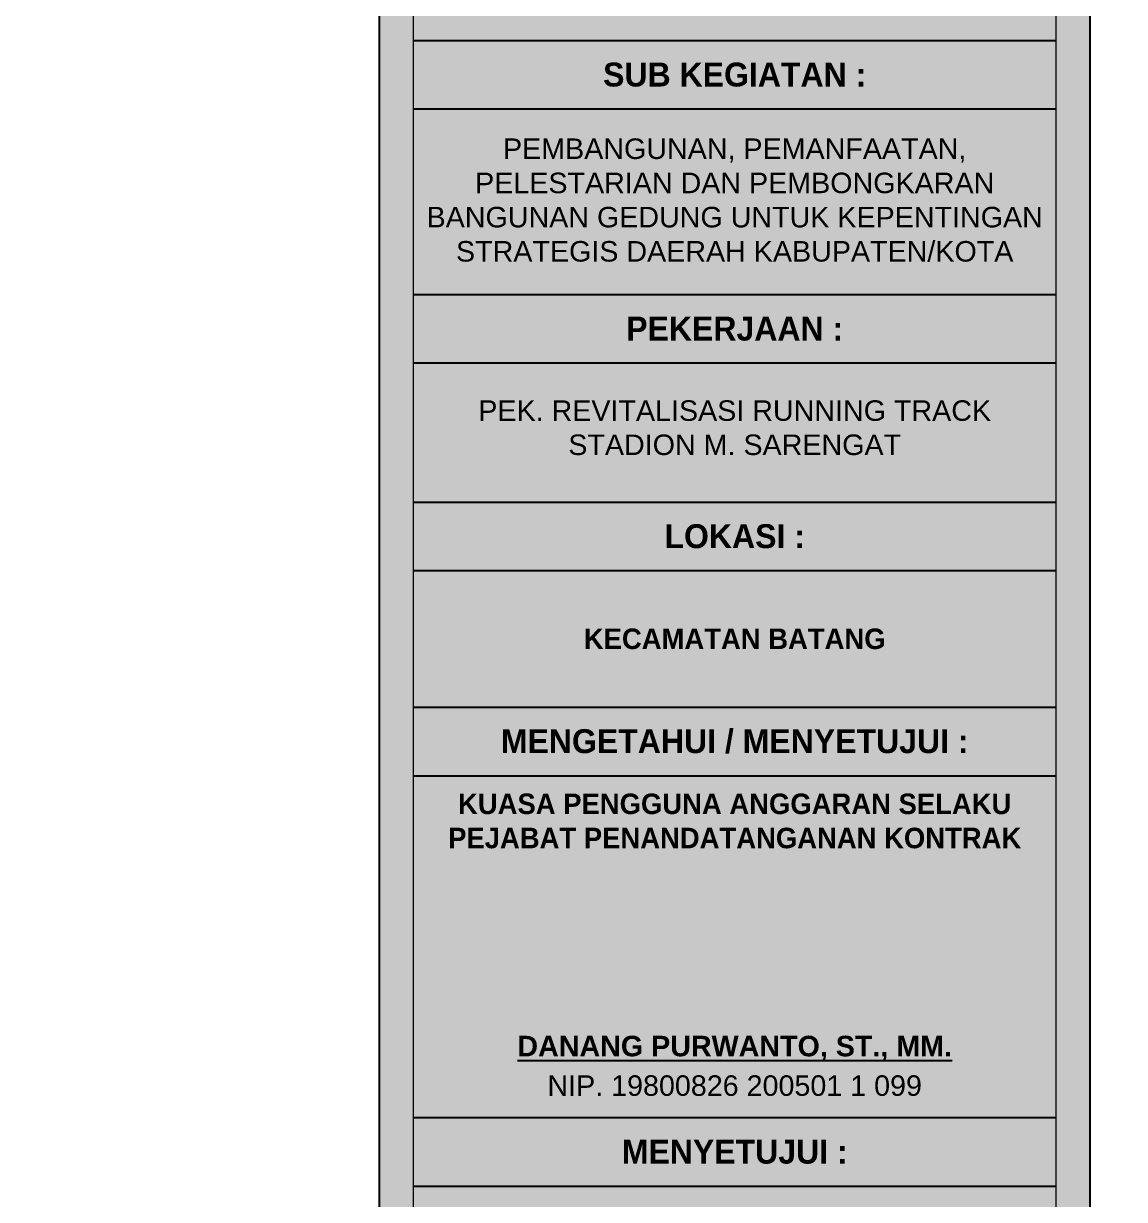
# Model space of a CAD drawing. Header units: centimetres. Extents: x -292707 to 138715, y -53922 to 66277.
# Drawn here: x 71955 to 73565, y -10679 to -8959 of the extents above; entities that cross this region are included whole.
import ezdxf
from ezdxf.xclip import XClip

# ---------------------------------------------------------------- set-up
doc = ezdxf.new("R2010")
doc.units = ezdxf.units.CM
doc.header["$XCLIPFRAME"] = 0
for name, color, linetype in [('A-ALINE-1', 91, 'Continuous'), ('A-ALINE-4', 113, 'Continuous'), ('A-TEXT', 254, 'Continuous')]:
    doc.layers.add(name, color=color, linetype=linetype)
doc.layers.add('A-FILL-1', color=250, linetype='Continuous', lineweight=0, true_color=0x333333)
doc.layers.add('A-FILL-7', color=7, linetype='Continuous', lineweight=0, true_color=0xcccccc)
doc.layers.add('A-SWING AREA', color=7, linetype='Continuous', lineweight=0, true_color=0xf7f7f7, transparency=0.2)
doc.styles.add('Scale 170', font='GOTHICB.TTF', dxfattribs={"height": 50})

# ---------------------------------------------------------------- blocks, each defined once
blk = doc.blocks.new('hgfhgfh')
at = {"layer": 'A-FILL-7'}
h = blk.add_hatch(color=256, dxfattribs=at)
h.dxf.hatch_style = 1
h.paths.add_polyline_path([(48329.1, -25086.8), (39823.1, -25086.8, 0.929837), (39827.6, -32807.8), (48333.6, -32807.8, 0.942911)])
h.paths.add_polyline_path([(48332.1, -32757.8), (39829.4, -32757.8, -0.929395), (39824.9, -25136.8), (48327.6, -25136.8, -0.942549)], flags=16)
h.paths.add_polyline_path([(48331.9, -32750.8), (39829.7, -32750.8, -0.929332), (39825.2, -25143.8), (48327.4, -25143.8, -0.942498)], flags=0)
h.paths.add_polyline_path([(51488.5, -28964.6, -1), (51408.5, -28964.6, -1)], flags=0)
h.paths.add_polyline_path([(51483.5, -28964.6, -1), (51413.5, -28964.6, -1)], flags=0)
h.paths.add_polyline_path([(36628.5, -28964.9, -1), (36708.5, -28964.9, -1)], flags=0)
h.paths.add_polyline_path([(36633.5, -28964.9, -1), (36703.5, -28964.9, -1)], flags=0)
blk = doc.blocks.new('jhgkjhkjhkjh')
at = {"layer": 'A-SWING AREA', "transparency": 33554457}
h = blk.add_hatch(color=256, dxfattribs=at)
h.dxf.hatch_style = 1
h.paths.add_polyline_path([(-933.611, 931.53), (-881.611, 931.53), (-881.611, 1218.53), (-933.611, 1218.53)])
at = {"layer": 'A-ALINE-1', "ltscale": 0.25}
blk.add_lwpolyline([(-933.611, 931.53), (-881.611, 931.53), (-881.611, 1218.53), (-933.611, 1218.53)], close=True, dxfattribs=at)
at = {"layer": 'A-ALINE-4', "ltscale": 0.25}
for points in [[(-931.111, 1135.185), (-884.111, 1135.185)], [(-931.111, 1130.185), (-884.111, 1130.185)], [(-931.111, 1116.612), (-884.111, 1116.612)], [(-931.111, 1111.612), (-884.111, 1111.612)], [(-931.111, 1101.435), (-884.111, 1101.435)], [(-931.111, 1096.435), (-884.111, 1096.435)], [(-931.111, 1086.435), (-884.111, 1086.435)], [(-931.111, 1081.435), (-884.111, 1081.435)], [(-931.111, 1056.435), (-884.111, 1056.435)], [(-931.111, 1051.435), (-884.111, 1051.435)]]:
    blk.add_lwpolyline(points, dxfattribs=at)
at = {"layer": 'A-FILL-1', "ltscale": 0.25}
blk.add_lwpolyline([(-1286.611, 931.53), (-933.611, 931.53), (-933.611, 1218.53), (-1286.611, 1218.53)], close=True, dxfattribs=at)
at = {"layer": 'A-FILL-1'}
blk.add_lwpolyline([(-931.111, 934.03), (-884.111, 934.03), (-884.111, 1216.03), (-931.111, 1216.03)], close=True, dxfattribs=at)
at = {"layer": 'A-TEXT', "ltscale": 0.25, "attachment_point": 5, "style": 'Scale 170'}
for s, insert, char_height in [('SUB KEGIATAN :', (-907.611, 1132.685), 1.75), ('{\\fArial|b0|i0|c0|p34;PEMBANGUNAN, PEMANFAATAN, PELESTARIAN DAN PEMBONGKARAN BANGUNAN GEDUNG UNTUK KEPENTINGAN STRATEGIS DAERAH KABUPATEN/KOTA}', (-907.611, 1123.513), 1.5), ('PEKERJAAN :', (-907.611, 1114.112), 1.75), ('{\\fArial|b0|i0|c0|p34;PEK.^IREVITALISASI RUNNING TRACK STADION M. SARENGAT}', (-907.611, 1106.868), 1.5), ('{\\fCentury Gothic|b1|i0|c0|p34;LOKASI :}', (-907.611, 1098.935), 1.75), ('KECAMATAN BATANG', (-907.611, 1091.435), 1.5), ('{\\fCentury Gothic|b1|i0|c0|p34;MENGETAHUI / MENYETUJUI :}', (-907.611, 1083.935), 1.75), ('KUASA PENGGUNA ANGGARAN SELAKU PEJABAT PENANDATANGANAN KONTRAK', (-907.611, 1078.119), 1.5), ('{\\fArial|b1|i0|c0|p34;\\LDANANG PURWANTO, ST., MM.}', (-907.611, 1061.5), 1.5), ('{\\fArial|b0|i0|c0|p34;NIP. 19800826 200501 1 099}', (-907.611, 1058.767), 1.5), ('{\\fCentury Gothic|b1|i0|c0|p34;MENYETUJUI :}', (-907.611, 1053.935), 1.75)]:
    blk.add_mtext_dynamic_manual_height_columns(s, width=47, gutter_width=105, heights=[0], dxfattribs=dict(at, insert=insert, char_height=char_height))

msp = doc.modelspace()

# ---------------------------------------------------------------- block references
ref = msp.add_blockref('hgfhgfh', (31848.5, 21433.6))
XClip(ref).set_block_clipping_path([(36445.6679657268, -28964.933163905), (37203.9621254251, -30532.2098348915), (39461.8033378328, -31825.0737127124), (39799.3703092107, -32680.9914345537), (39799.3703092107, -34260.3070170228), (35013.7691824475, -34260.3070170228), (35013.7691824475, -28964.933163905)])
at = {"layer": 'A-TEXT', "xscale": 20, "yscale": 20, "zscale": 20}
msp.add_blockref('jhgkjhkjhkjh', (91147.5, -31687.8), dxfattribs=at)

doc.saveas('drawing.dxf')
